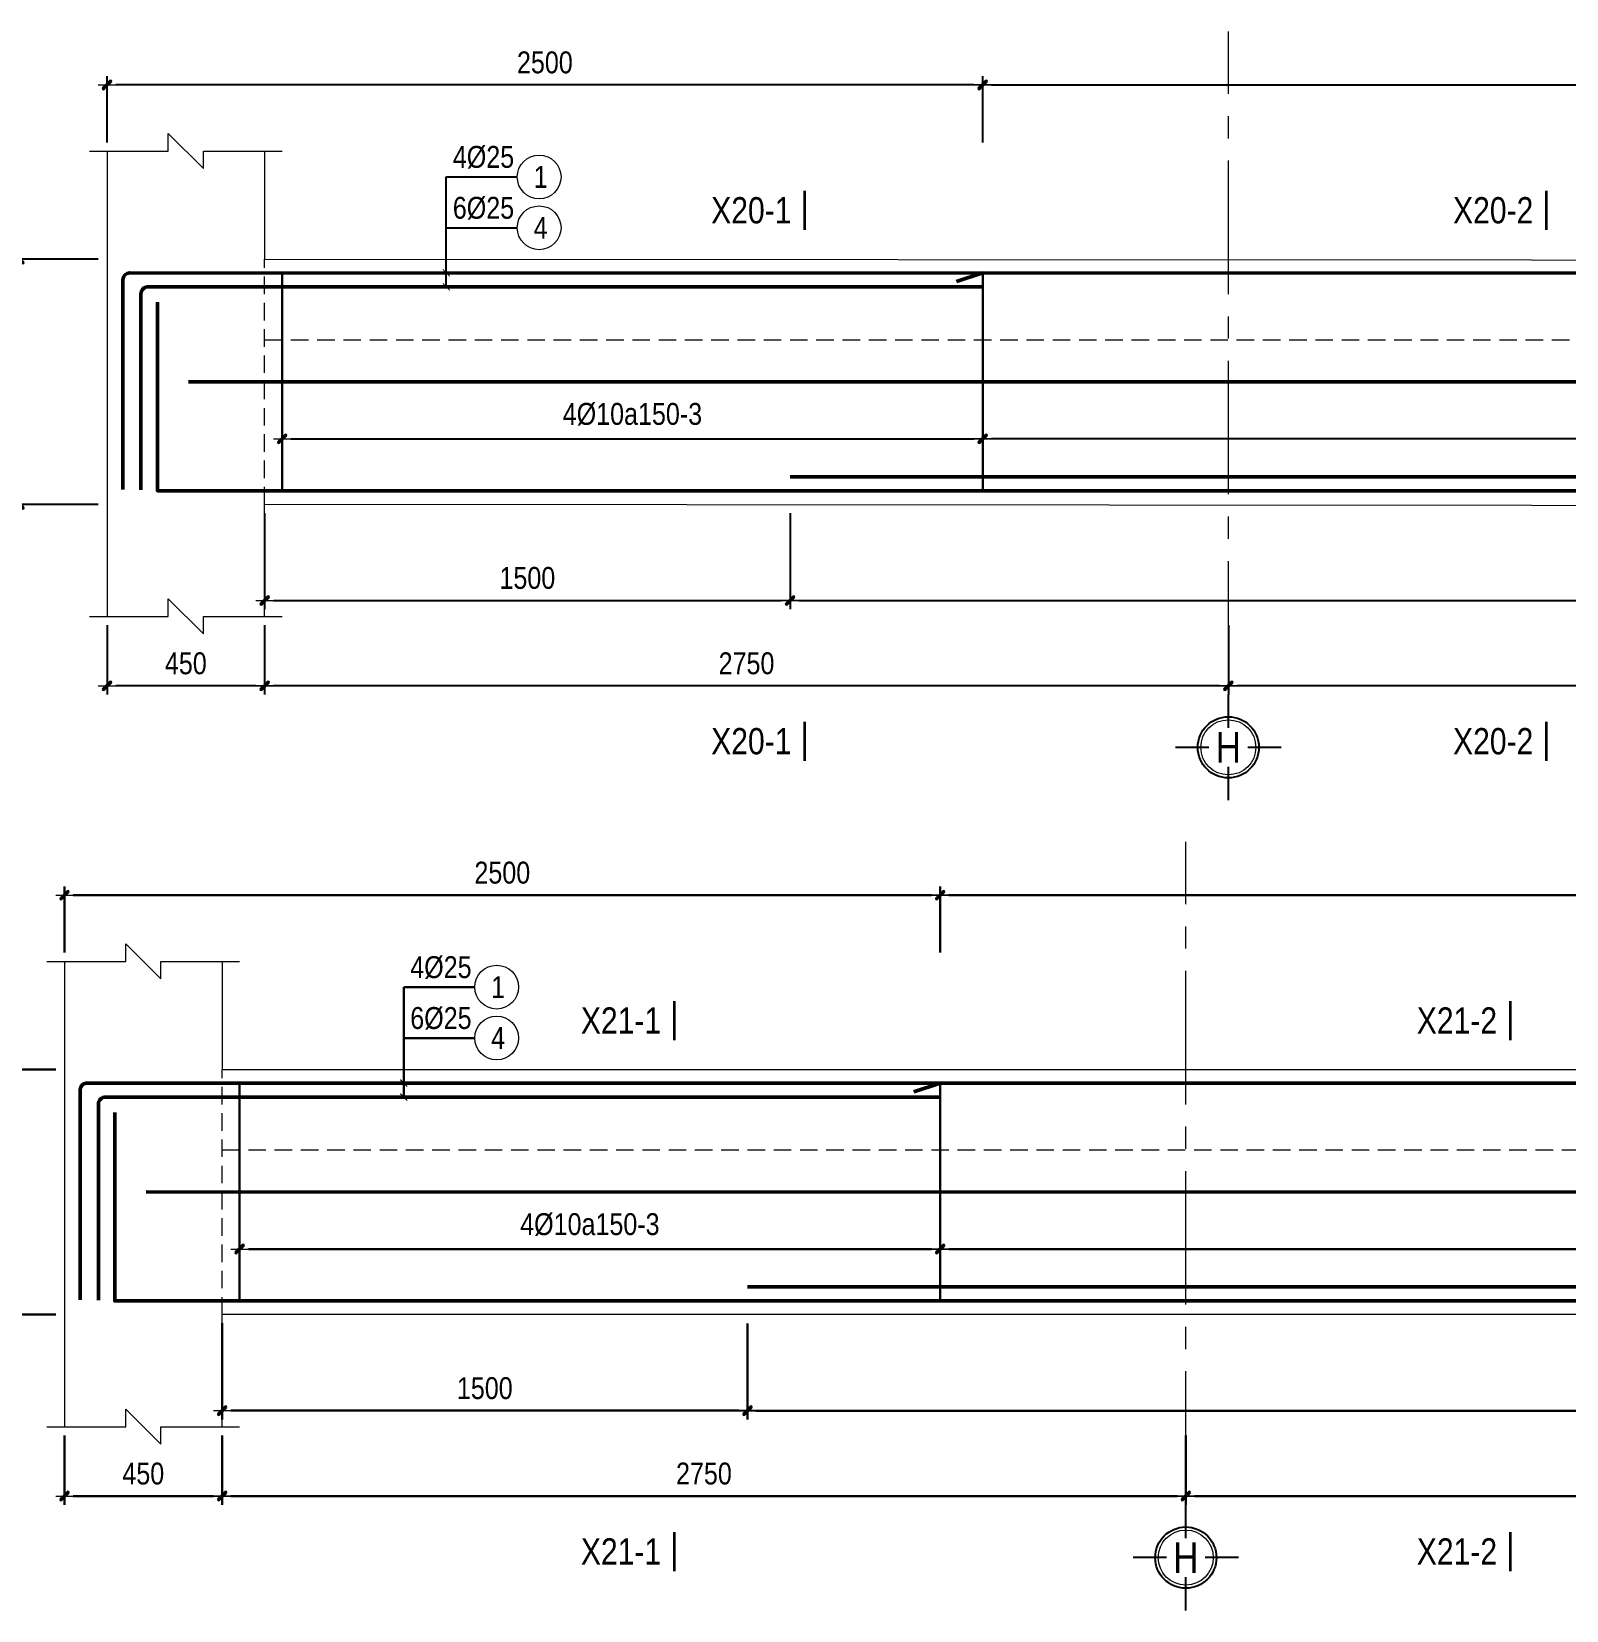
# Model space of a CAD drawing. Header units: millimetres. Extents: x 397144 to 8960116, y 345581 to 674207.
# Drawn here: x 4954734 to 4959116, y 656632 to 661139 of the extents above; entities that cross this region are included whole.
import ezdxf
from ezdxf.enums import TextEntityAlignment as Align
from ezdxf.xclip import XClip

# ---------------------------------------------------------------- set-up
doc = ezdxf.new("R2010")
doc.units = ezdxf.units.MM
doc.header["$XCLIPFRAME"] = 0
doc.header["$PDSIZE"] = -10
doc.linetypes.add('CENTER2', pattern=[28.575, 19.05, -3.175, 3.175, -3.175])
doc.linetypes.add('HIDDEN', pattern=[0.375, 0.25, -0.125])
doc.layers.get('0').update_dxf_attribs({"linetype": 'CONTINUOUS'})
doc.layers.get('Defpoints').update_dxf_attribs({"color": 12, "linetype": 'CONTINUOUS'})
for name, color, linetype, lineweight in [('2', 2, 'CONTINUOUS', 20), ('CDAI', 8, 'CONTINUOUS', 30), ('CTHEP', 2, 'CONTINUOUS', 50), ('DBAO', 3, 'CONTINUOUS', 20), ('DGIONG', 4, 'CONTINUOUS', 13), ('KTH', 150, 'CONTINUOUS', 5), ('Net khuat', 8, 'HIDDEN', 13), ('STICK', 1, 'CONTINUOUS', 9), ('TEXT', 7, 'CONTINUOUS', 15)]:
    doc.layers.add(name, color=color, linetype=linetype, lineweight=lineweight)
doc.layers.add('8', color=8, linetype='CONTINUOUS')
doc.styles.add('HELVECONDENSE', font='VHELVCN_0.TTF')
doc.styles.add('Star-HelCon', font='VHELVCN_0.TTF')
doc.styles.add('TTP-HelCon', font='VHELVCN_0.TTF')
doc.styles.add('VNI-HELVE-CONDENSE', font='VHELVCN_0.TTF')
doc.dimstyles.new('kc-25', dxfattribs={"dimtxt": 62.5, "dimasz": 20, "dimexe": 20, "dimexo": 50, "dimgap": 25, "dimtad": 3, "dimdec": 0, "dimzin": 0, "dimdsep": 46, "dimtxsty": 'VNI-HELVE-CONDENSE', "dimblk": 'DIM', "dimcen": 2.5, "dimclrd": 256, "dimclre": 154, "dimclrt": 7, "dimaunit": 1, "dimadec": 0, "dimazin": 0, "dimtfac": 1, "dimtdec": 0, "dimtix": 1, "dimtmove": 0, "dimatfit": 3, "dimldrblk": 'DOT', "dimfxl": 1, "dimtolj": 1, "dimtzin": 0, "dimarcsym": 0})
doc.dimstyles.new('TTP-25', dxfattribs={"dimscale": 25, "dimtxt": 2.5, "dimasz": 1, "dimexe": 1, "dimexo": 1, "dimgap": 0.09, "dimtad": 0, "dimdec": 4, "dimrnd": 5, "dimzin": 9, "dimdsep": 46, "dimtxsty": 'TTP-HelCon', "dimblk": 'Stick1', "dimcen": 0.09, "dimdle": 1.5, "dimclrd": 256, "dimclre": 256, "dimclrt": 7, "dimadec": 0, "dimazin": 0, "dimtfac": 1, "dimtdec": 4, "dimtmove": 0, "dimatfit": 3, "dimldrblk": '_ArchTick1', "dimfxl": 1, "dimtvp": 1, "dimtolj": 1, "dimtzin": 0, "dimarcsym": 0})

# ---------------------------------------------------------------- blocks, each defined once
blk = doc.blocks.new('Stick1')
at = {"layer": 'STICK'}
h = blk.add_hatch(color=256, dxfattribs=at)
edge = h.paths.add_edge_path()
edge.add_line((0.3, 0.5), (-0.5, -0.3))
edge.add_arc((-0.4, -0.4), 0.141, 135, 315)
edge.add_line((-0.3, -0.5), (0.5, 0.3))
edge.add_arc((0.4, 0.4), 0.141, 315, 495)
blk.add_line((1, 0), (-1, 0), dxfattribs=at)
blk.add_lwpolyline([(0.3, 0.5), (-0.5, -0.3, 1), (-0.3, -0.5), (0.5, 0.3, 1), (0.3, 0.5, 1)], format="xyb", dxfattribs=at)
blk = doc.blocks.new('*D756')
at = {"layer": 'Defpoints', "color": 0, "transparency": 16777216}
for p in [(4954949.4, 660986.6), (4954949.4, 660797.6), (4957449.4, 660797.6)]:
    blk.add_point(p, dxfattribs=at)
at = {"layer": 'KTH', "lineweight": -2, "transparency": 16777216}
for p, q in [((4954949.4, 660822.6), (4954949.4, 661011.6)), ((4957424.4, 660986.6), (4954974.4, 660986.6)), ((4957449.4, 660822.6), (4957449.4, 661011.6))]:
    blk.add_line(p, q, dxfattribs=at)
at = {"layer": 'KTH', "lineweight": -2, "transparency": 16777216, "xscale": 25, "yscale": 25, "zscale": 25, "rotation": 180}
blk.add_blockref('Stick1', (4954949.4, 660986.6), dxfattribs=at)
at = {"layer": 'KTH', "lineweight": -2, "transparency": 16777216, "xscale": 25, "yscale": 25, "zscale": 25}
blk.add_blockref('Stick1', (4957449.4, 660986.6), dxfattribs=at)
at = {"layer": 'KTH', "color": 7, "transparency": 16777216, "insert": (4956199.4, 661050.5), "char_height": 62.5, "attachment_point": 5, "style": 'TTP-HelCon'}
blk.add_mtext('\\A1;2500', dxfattribs=at)
blk = doc.blocks.new('_ArchTick1')
at = {"color": 0, "const_width": 3.81}
blk.add_lwpolyline([(-12.7, -12.7), (12.7, 12.7)], dxfattribs=at)
blk = doc.blocks.new('DIM')
h = blk.add_hatch(color=1)
h.paths.add_polyline_path([(0.49, 0.29, 1), (0.29, 0.49), (-0.19, 0), (0.19, 0)])
h.paths.add_polyline_path([(0.19, 0), (-0.19, 0), (-0.49, -0.29, 1), (-0.29, -0.49)])
at = {"color": 9}
for p, q in [((-0.19, 0), (-1.5, 0)), ((0.19, 0), (1.5, 0))]:
    blk.add_line(p, q, dxfattribs=at)
at = {"color": 1}
for p, q in [((-0.49, -0.29), (0.29, 0.49)), ((-0.29, -0.49), (0.49, 0.29)), ((-0.19, 0), (0.19, 0))]:
    blk.add_line(p, q, dxfattribs=at)
blk.add_arc((-0.39, -0.39), 0.138, 135, 315, dxfattribs=at)
blk = doc.blocks.new('*D757')
at = {"layer": 'Defpoints', "color": 0, "transparency": 16777216}
for p in [(4954949.4, 660489.2), (4954699.4, 659789.2), (4954949.4, 659789.2)]:
    blk.add_point(p, dxfattribs=at)
at = {"layer": 'KTH', "lineweight": -2, "transparency": 16777216}
for p, q in [((4954924.4, 660489.2), (4954674.4, 660489.2)), ((4954699.4, 660464.2), (4954699.4, 659814.2)), ((4954924.4, 659789.2), (4954674.4, 659789.2))]:
    blk.add_line(p, q, dxfattribs=at)
at = {"layer": 'KTH', "lineweight": -2, "transparency": 16777216, "xscale": 25, "yscale": 25, "zscale": 25}
for p, rotation in [((4954699.4, 660489.2), 90), ((4954699.4, 659789.2), 270)]:
    blk.add_blockref('Stick1', p, dxfattribs=dict(at, rotation=rotation))
at = {"layer": 'KTH', "color": 7, "transparency": 16777216, "insert": (4954635.6, 660139.2), "char_height": 62.5, "attachment_point": 5, "rotation": 90, "style": 'TTP-HelCon'}
blk.add_mtext('\\A1;700', dxfattribs=at)
blk = doc.blocks.new('*D758')
at = {"layer": 'Defpoints', "color": 0, "transparency": 16777216}
for p in [(4958150.7, 659469.2), (4964400.7, 659444.2), (4958150.7, 659271.3)]:
    blk.add_point(p, dxfattribs=at)
at = {"layer": 'KTH', "lineweight": -2, "transparency": 16777216}
for p, q in [((4958150.7, 659444.2), (4958150.7, 659246.3)), ((4964400.7, 659419.2), (4964400.7, 659246.3)), ((4964375.7, 659271.3), (4958175.7, 659271.3))]:
    blk.add_line(p, q, dxfattribs=at)
at = {"layer": 'KTH', "lineweight": -2, "transparency": 16777216, "xscale": 25, "yscale": 25, "zscale": 25, "rotation": 180}
blk.add_blockref('Stick1', (4958150.7, 659271.3), dxfattribs=at)
at = {"layer": 'KTH', "lineweight": -2, "transparency": 16777216, "xscale": 25, "yscale": 25, "zscale": 25}
blk.add_blockref('Stick1', (4964400.7, 659271.3), dxfattribs=at)
at = {"layer": 'KTH', "color": 7, "transparency": 16777216, "insert": (4961275.7, 659335.1), "char_height": 62.5, "attachment_point": 5, "style": 'TTP-HelCon'}
blk.add_mtext('\\A1;6250', dxfattribs=at)
blk = doc.blocks.new('*D759')
at = {"layer": 'Defpoints', "color": 0, "transparency": 16777216}
for p in [(4962300.7, 660986.6), (4957449.4, 660797.6), (4962300.7, 660797.6)]:
    blk.add_point(p, dxfattribs=at)
at = {"layer": 'KTH', "lineweight": -2, "transparency": 16777216}
for p, q in [((4957449.4, 660822.6), (4957449.4, 661011.6)), ((4957474.4, 660986.6), (4962275.7, 660986.6)), ((4962300.7, 660822.6), (4962300.7, 661011.6))]:
    blk.add_line(p, q, dxfattribs=at)
at = {"layer": 'KTH', "lineweight": -2, "transparency": 16777216, "xscale": 25, "yscale": 25, "zscale": 25, "rotation": 180}
blk.add_blockref('Stick1', (4957449.4, 660986.6), dxfattribs=at)
at = {"layer": 'KTH', "lineweight": -2, "transparency": 16777216, "xscale": 25, "yscale": 25, "zscale": 25}
blk.add_blockref('Stick1', (4962300.7, 660986.6), dxfattribs=at)
at = {"layer": 'KTH', "color": 7, "transparency": 16777216, "insert": (4959875.1, 661050.5), "char_height": 62.5, "attachment_point": 5, "style": 'TTP-HelCon'}
blk.add_mtext('\\A1;4850', dxfattribs=at)
blk = doc.blocks.new('*D761')
at = {"layer": 'Defpoints', "color": 0, "transparency": 16777216}
for p in [(4955449.4, 660259.2), (4957449.4, 660259.2), (4957449.4, 659976.4)]:
    blk.add_point(p, dxfattribs=at)
at = {"layer": 'KTH', "lineweight": -2, "transparency": 16777216}
for p, q in [((4955449.4, 660234.2), (4955449.4, 659951.4)), ((4957449.4, 660234.2), (4957449.4, 659951.4)), ((4955474.4, 659976.4), (4957424.4, 659976.4))]:
    blk.add_line(p, q, dxfattribs=at)
at = {"layer": 'KTH', "lineweight": -2, "transparency": 16777216, "xscale": 25, "yscale": 25, "zscale": 25, "rotation": 180}
blk.add_blockref('Stick1', (4955449.4, 659976.4), dxfattribs=at)
at = {"layer": 'KTH', "lineweight": -2, "transparency": 16777216, "xscale": 25, "yscale": 25, "zscale": 25}
blk.add_blockref('Stick1', (4957449.4, 659976.4), dxfattribs=at)
at = {"layer": 'KTH', "color": 7, "transparency": 16777216, "insert": (4956449.4, 660046.3), "char_height": 62.5, "attachment_point": 5, "style": 'TTP-HelCon'}
blk.add_mtext('\\A1;\\A1;4Þ10a150-3', dxfattribs=at)
blk = doc.blocks.new('*D762')
at = {"layer": 'Defpoints', "color": 0, "transparency": 16777216}
for p in [(4957449.4, 660259.2), (4962300.7, 660259.2), (4957449.4, 659976.4)]:
    blk.add_point(p, dxfattribs=at)
at = {"layer": 'KTH', "lineweight": -2, "transparency": 16777216}
for p, q in [((4957449.4, 660234.2), (4957449.4, 659951.4)), ((4962300.7, 660234.2), (4962300.7, 659951.4)), ((4962275.7, 659976.4), (4957474.4, 659976.4))]:
    blk.add_line(p, q, dxfattribs=at)
at = {"layer": 'KTH', "lineweight": -2, "transparency": 16777216, "xscale": 25, "yscale": 25, "zscale": 25, "rotation": 180}
blk.add_blockref('Stick1', (4957449.4, 659976.4), dxfattribs=at)
at = {"layer": 'KTH', "lineweight": -2, "transparency": 16777216, "xscale": 25, "yscale": 25, "zscale": 25}
blk.add_blockref('Stick1', (4962300.7, 659976.4), dxfattribs=at)
at = {"layer": 'KTH', "color": 7, "transparency": 16777216, "insert": (4959875.1, 660046.3), "char_height": 62.5, "attachment_point": 5, "style": 'TTP-HelCon'}
blk.add_mtext('\\A1;\\A1;4Þ10a200-3', dxfattribs=at)
blk = doc.blocks.new('*D764')
at = {"layer": 'Defpoints', "color": 0, "transparency": 16777216}
for p in [(4954949.4, 659469.2), (4955399.4, 659469.2), (4954949.4, 659271.3)]:
    blk.add_point(p, dxfattribs=at)
at = {"layer": 'KTH', "lineweight": -2, "transparency": 16777216}
for p, q in [((4954949.4, 659444.2), (4954949.4, 659246.3)), ((4955399.4, 659444.2), (4955399.4, 659246.3)), ((4955374.4, 659271.3), (4954974.4, 659271.3))]:
    blk.add_line(p, q, dxfattribs=at)
at = {"layer": 'KTH', "lineweight": -2, "transparency": 16777216, "xscale": 25, "yscale": 25, "zscale": 25, "rotation": 180}
blk.add_blockref('Stick1', (4954949.4, 659271.3), dxfattribs=at)
at = {"layer": 'KTH', "lineweight": -2, "transparency": 16777216, "xscale": 25, "yscale": 25, "zscale": 25}
blk.add_blockref('Stick1', (4955399.4, 659271.3), dxfattribs=at)
at = {"layer": 'KTH', "color": 7, "transparency": 16777216, "insert": (4955174.4, 659335.1), "char_height": 62.5, "attachment_point": 5, "style": 'TTP-HelCon'}
blk.add_mtext('\\A1;450', dxfattribs=at)
blk = doc.blocks.new('dau truc')
blk.add_circle((0, 0), 180)
at = {"layer": '8'}
for p, q in [((0, 127), (0, 345)), ((-127, 0), (-345, 0)), ((345, 0), (127, 0)), ((0, -345), (0, -127))]:
    blk.add_line(p, q, dxfattribs=at)
blk.add_circle((0, 0), 200, dxfattribs=at)
at = {"layer": 'TEXT', "style": 'HELVECONDENSE'}
blk.add_attdef('A', text='', height=233, dxfattribs=at).set_placement((0, 0), align=Align.MIDDLE)
blk = doc.blocks.new('*D766')
at = {"layer": 'Defpoints', "color": 0, "transparency": 16777216}
for p in [(4955399.4, 659469.2), (4958150.7, 659469.2), (4955399.4, 659271.3)]:
    blk.add_point(p, dxfattribs=at)
at = {"layer": 'KTH', "lineweight": -2, "transparency": 16777216}
for p, q in [((4955399.4, 659444.2), (4955399.4, 659246.3)), ((4958150.7, 659444.2), (4958150.7, 659246.3)), ((4958125.7, 659271.3), (4955424.4, 659271.3))]:
    blk.add_line(p, q, dxfattribs=at)
at = {"layer": 'KTH', "lineweight": -2, "transparency": 16777216, "xscale": 25, "yscale": 25, "zscale": 25, "rotation": 180}
blk.add_blockref('Stick1', (4955399.4, 659271.3), dxfattribs=at)
at = {"layer": 'KTH', "lineweight": -2, "transparency": 16777216, "xscale": 25, "yscale": 25, "zscale": 25}
blk.add_blockref('Stick1', (4958150.7, 659271.3), dxfattribs=at)
at = {"layer": 'KTH', "color": 7, "transparency": 16777216, "insert": (4956775.1, 659335.1), "char_height": 62.5, "attachment_point": 5, "style": 'TTP-HelCon'}
blk.add_mtext('\\A1;2750', dxfattribs=at)
blk = doc.blocks.new('*D767')
at = {"layer": 'Defpoints', "color": 0, "transparency": 16777216}
for p in [(4955399.4, 659789.2), (4956899.4, 659789.2), (4956899.4, 659515)]:
    blk.add_point(p, dxfattribs=at)
at = {"layer": 'KTH', "lineweight": -2, "transparency": 16777216}
for p, q in [((4955399.4, 659764.2), (4955399.4, 659490)), ((4956899.4, 659764.2), (4956899.4, 659490)), ((4955424.4, 659515), (4956874.4, 659515))]:
    blk.add_line(p, q, dxfattribs=at)
at = {"layer": 'KTH', "lineweight": -2, "transparency": 16777216, "xscale": 25, "yscale": 25, "zscale": 25, "rotation": 180}
blk.add_blockref('Stick1', (4955399.4, 659515), dxfattribs=at)
at = {"layer": 'KTH', "lineweight": -2, "transparency": 16777216, "xscale": 25, "yscale": 25, "zscale": 25}
blk.add_blockref('Stick1', (4956899.4, 659515), dxfattribs=at)
at = {"layer": 'KTH', "color": 7, "transparency": 16777216, "insert": (4956149.4, 659578.8), "char_height": 62.5, "attachment_point": 5, "style": 'TTP-HelCon'}
blk.add_mtext('\\A1;1500', dxfattribs=at)
blk = doc.blocks.new('*D769')
at = {"layer": 'Defpoints', "color": 0, "transparency": 16777216}
for p in [(4956899.4, 659789.2), (4962900.7, 659764.2), (4962900.7, 659515)]:
    blk.add_point(p, dxfattribs=at)
at = {"layer": 'KTH', "lineweight": -2, "transparency": 16777216}
for p, q in [((4956899.4, 659764.2), (4956899.4, 659490)), ((4962900.7, 659739.2), (4962900.7, 659490)), ((4956924.4, 659515), (4962875.7, 659515))]:
    blk.add_line(p, q, dxfattribs=at)
at = {"layer": 'KTH', "lineweight": -2, "transparency": 16777216, "xscale": 25, "yscale": 25, "zscale": 25, "rotation": 180}
blk.add_blockref('Stick1', (4956899.4, 659515), dxfattribs=at)
at = {"layer": 'KTH', "lineweight": -2, "transparency": 16777216, "xscale": 25, "yscale": 25, "zscale": 25}
blk.add_blockref('Stick1', (4962900.7, 659515), dxfattribs=at)
at = {"layer": 'KTH', "color": 7, "transparency": 16777216, "insert": (4959900.1, 659578.8), "char_height": 62.5, "attachment_point": 5, "style": 'TTP-HelCon'}
blk.add_mtext('\\A1;6000', dxfattribs=at)
blk = doc.blocks.new('MC')
at = {"layer": 'CTHEP', "const_width": 10}
blk.add_lwpolyline([(0, 150), (0, 0)], dxfattribs=at)
at = {"layer": 'TEXT', "style": 'TTP-HelCon'}
blk.add_attdef('A', text='', height=100, dxfattribs=at).set_placement((-50, 25.5), align=Align.RIGHT)
blk = doc.blocks.new('*D2012')
at = {"layer": 'Defpoints', "color": 0, "transparency": 16777216}
for p in [(5200864.6, 652409.8), (5200864.6, 652220.8), (5203364.6, 652220.8)]:
    blk.add_point(p, dxfattribs=at)
at = {"layer": 'KTH', "lineweight": -2, "transparency": 16777216}
for p, q in [((5200864.6, 652245.8), (5200864.6, 652434.8)), ((5203364.6, 652245.8), (5203364.6, 652434.8)), ((5203339.6, 652409.8), (5200889.6, 652409.8))]:
    blk.add_line(p, q, dxfattribs=at)
at = {"layer": 'KTH', "lineweight": -2, "transparency": 16777216, "xscale": 25, "yscale": 25, "zscale": 25, "rotation": 180}
blk.add_blockref('Stick1', (5200864.6, 652409.8), dxfattribs=at)
at = {"layer": 'KTH', "lineweight": -2, "transparency": 16777216, "xscale": 25, "yscale": 25, "zscale": 25}
blk.add_blockref('Stick1', (5203364.6, 652409.8), dxfattribs=at)
at = {"layer": 'KTH', "color": 7, "transparency": 16777216, "insert": (5202114.6, 652473.6), "char_height": 62.5, "attachment_point": 5, "style": 'TTP-HelCon'}
blk.add_mtext('\\A1;2500', dxfattribs=at)
blk = doc.blocks.new('*D2013')
at = {"layer": 'Defpoints', "color": 0, "transparency": 16777216}
for p in [(5200864.6, 651912.4), (5200614.6, 651212.4), (5200864.6, 651212.4)]:
    blk.add_point(p, dxfattribs=at)
at = {"layer": 'KTH', "lineweight": -2, "transparency": 16777216}
for p, q in [((5200839.6, 651912.4), (5200589.6, 651912.4)), ((5200614.6, 651887.4), (5200614.6, 651237.4)), ((5200839.6, 651212.4), (5200589.6, 651212.4))]:
    blk.add_line(p, q, dxfattribs=at)
at = {"layer": 'KTH', "lineweight": -2, "transparency": 16777216, "xscale": 25, "yscale": 25, "zscale": 25}
for p, rotation in [((5200614.6, 651912.4), 90), ((5200614.6, 651212.4), 270)]:
    blk.add_blockref('Stick1', p, dxfattribs=dict(at, rotation=rotation))
at = {"layer": 'KTH', "color": 7, "transparency": 16777216, "insert": (5200550.8, 651562.4), "char_height": 62.5, "attachment_point": 5, "rotation": 90, "style": 'TTP-HelCon'}
blk.add_mtext('\\A1;700', dxfattribs=at)
blk = doc.blocks.new('*D1992')
at = {"layer": 'Defpoints', "color": 0, "transparency": 16777216}
for p in [(5204065.9, 650892.4), (5210565.8, 650867.2), (5204065.9, 650694.2)]:
    blk.add_point(p, dxfattribs=at)
at = {"layer": 'KTH', "lineweight": -2, "transparency": 16777216}
for p, q in [((5204065.9, 650867.4), (5204065.9, 650669.2)), ((5210565.8, 650842.2), (5210565.8, 650669.2)), ((5210540.8, 650694.2), (5204090.9, 650694.2))]:
    blk.add_line(p, q, dxfattribs=at)
at = {"layer": 'KTH', "lineweight": -2, "transparency": 16777216, "xscale": 25, "yscale": 25, "zscale": 25, "rotation": 180}
blk.add_blockref('Stick1', (5204065.9, 650694.2), dxfattribs=at)
at = {"layer": 'KTH', "lineweight": -2, "transparency": 16777216, "xscale": 25, "yscale": 25, "zscale": 25}
blk.add_blockref('Stick1', (5210565.8, 650694.2), dxfattribs=at)
at = {"layer": 'KTH', "color": 7, "transparency": 16777216, "insert": (5207315.9, 650758), "char_height": 62.5, "attachment_point": 5, "style": 'TTP-HelCon'}
blk.add_mtext('\\A1;6500', dxfattribs=at)
blk = doc.blocks.new('*D1994')
at = {"layer": 'Defpoints', "color": 0, "transparency": 16777216}
for p in [(5201364.6, 651682.4), (5203364.6, 651682.4), (5203364.6, 651399.5)]:
    blk.add_point(p, dxfattribs=at)
at = {"layer": 'KTH', "lineweight": -2, "transparency": 16777216}
for p, q in [((5201364.6, 651657.4), (5201364.6, 651374.5)), ((5203364.6, 651657.4), (5203364.6, 651374.5)), ((5201389.6, 651399.5), (5203339.6, 651399.5))]:
    blk.add_line(p, q, dxfattribs=at)
at = {"layer": 'KTH', "lineweight": -2, "transparency": 16777216, "xscale": 25, "yscale": 25, "zscale": 25, "rotation": 180}
blk.add_blockref('Stick1', (5201364.6, 651399.5), dxfattribs=at)
at = {"layer": 'KTH', "lineweight": -2, "transparency": 16777216, "xscale": 25, "yscale": 25, "zscale": 25}
blk.add_blockref('Stick1', (5203364.6, 651399.5), dxfattribs=at)
at = {"layer": 'KTH', "color": 7, "transparency": 16777216, "insert": (5202364.6, 651469.4), "char_height": 62.5, "attachment_point": 5, "style": 'TTP-HelCon'}
blk.add_mtext('\\A1;\\A1;4Þ10a150-3', dxfattribs=at)
blk = doc.blocks.new('*D1995')
at = {"layer": 'Defpoints', "color": 0, "transparency": 16777216}
for p in [(5203364.6, 651682.4), (5208065.9, 651562.3), (5203364.6, 651399.3)]:
    blk.add_point(p, dxfattribs=at)
at = {"layer": 'KTH', "lineweight": -2, "transparency": 16777216}
for p, q in [((5203364.6, 651657.4), (5203364.6, 651374.3)), ((5208065.9, 651537.3), (5208065.9, 651374.3)), ((5208040.9, 651399.3), (5203389.6, 651399.3))]:
    blk.add_line(p, q, dxfattribs=at)
at = {"layer": 'KTH', "lineweight": -2, "transparency": 16777216, "xscale": 25, "yscale": 25, "zscale": 25, "rotation": 180}
blk.add_blockref('Stick1', (5203364.6, 651399.3), dxfattribs=at)
at = {"layer": 'KTH', "lineweight": -2, "transparency": 16777216, "xscale": 25, "yscale": 25, "zscale": 25}
blk.add_blockref('Stick1', (5208065.9, 651399.3), dxfattribs=at)
at = {"layer": 'KTH', "color": 7, "transparency": 16777216, "insert": (5205715.2, 651469.2), "char_height": 62.5, "attachment_point": 5, "style": 'TTP-HelCon'}
blk.add_mtext('\\A1;\\A1;4Þ10a200-3', dxfattribs=at)
blk = doc.blocks.new('*D1184')
at = {"layer": 'Defpoints', "color": 0, "transparency": 16777216}
for p in [(5200864.6, 650892.4), (5201314.6, 650892.4), (5200864.6, 650694.4)]:
    blk.add_point(p, dxfattribs=at)
at = {"layer": 'KTH', "lineweight": -2, "transparency": 16777216}
for p, q in [((5200864.6, 650867.4), (5200864.6, 650669.4)), ((5201314.6, 650867.4), (5201314.6, 650669.4)), ((5201289.6, 650694.4), (5200889.6, 650694.4))]:
    blk.add_line(p, q, dxfattribs=at)
at = {"layer": 'KTH', "lineweight": -2, "transparency": 16777216, "xscale": 25, "yscale": 25, "zscale": 25, "rotation": 180}
blk.add_blockref('Stick1', (5200864.6, 650694.4), dxfattribs=at)
at = {"layer": 'KTH', "lineweight": -2, "transparency": 16777216, "xscale": 25, "yscale": 25, "zscale": 25}
blk.add_blockref('Stick1', (5201314.6, 650694.4), dxfattribs=at)
at = {"layer": 'KTH', "color": 7, "transparency": 16777216, "insert": (5201089.6, 650758.2), "char_height": 62.5, "attachment_point": 5, "style": 'TTP-HelCon'}
blk.add_mtext('\\A1;450', dxfattribs=at)
blk = doc.blocks.new('*D1997')
at = {"layer": 'Defpoints', "color": 0, "transparency": 16777216}
for p in [(5201314.6, 650892.4), (5204065.9, 650892.4), (5201314.6, 650694.4)]:
    blk.add_point(p, dxfattribs=at)
at = {"layer": 'KTH', "lineweight": -2, "transparency": 16777216}
for p, q in [((5201314.6, 650867.4), (5201314.6, 650669.4)), ((5204065.9, 650867.4), (5204065.9, 650669.4)), ((5204040.9, 650694.4), (5201339.6, 650694.4))]:
    blk.add_line(p, q, dxfattribs=at)
at = {"layer": 'KTH', "lineweight": -2, "transparency": 16777216, "xscale": 25, "yscale": 25, "zscale": 25, "rotation": 180}
blk.add_blockref('Stick1', (5201314.6, 650694.4), dxfattribs=at)
at = {"layer": 'KTH', "lineweight": -2, "transparency": 16777216, "xscale": 25, "yscale": 25, "zscale": 25}
blk.add_blockref('Stick1', (5204065.9, 650694.4), dxfattribs=at)
at = {"layer": 'KTH', "color": 7, "transparency": 16777216, "insert": (5202690.2, 650758.2), "char_height": 62.5, "attachment_point": 5, "style": 'TTP-HelCon'}
blk.add_mtext('\\A1;2750', dxfattribs=at)
blk = doc.blocks.new('*D1185')
at = {"layer": 'Defpoints', "color": 0, "transparency": 16777216}
for p in [(5201314.6, 651212.4), (5202814.6, 651212.3), (5202814.6, 650938.1)]:
    blk.add_point(p, dxfattribs=at)
at = {"layer": 'KTH', "lineweight": -2, "transparency": 16777216}
for p, q in [((5201314.6, 651187.4), (5201314.6, 650913.1)), ((5202814.6, 651187.3), (5202814.6, 650913.1)), ((5201339.6, 650938.1), (5202789.6, 650938.1))]:
    blk.add_line(p, q, dxfattribs=at)
at = {"layer": 'KTH', "lineweight": -2, "transparency": 16777216, "xscale": 25, "yscale": 25, "zscale": 25, "rotation": 180}
blk.add_blockref('Stick1', (5201314.6, 650938.1), dxfattribs=at)
at = {"layer": 'KTH', "lineweight": -2, "transparency": 16777216, "xscale": 25, "yscale": 25, "zscale": 25}
blk.add_blockref('Stick1', (5202814.6, 650938.1), dxfattribs=at)
at = {"layer": 'KTH', "color": 7, "transparency": 16777216, "insert": (5202064.6, 651002), "char_height": 62.5, "attachment_point": 5, "style": 'TTP-HelCon'}
blk.add_mtext('\\A1;1500', dxfattribs=at)
blk = doc.blocks.new('*D1998')
at = {"layer": 'Defpoints', "color": 0, "transparency": 16777216}
for p in [(5202814.6, 651212.3), (5208815.8, 651085.8), (5208815.8, 650937.9)]:
    blk.add_point(p, dxfattribs=at)
at = {"layer": 'KTH', "lineweight": -2, "transparency": 16777216}
for p, q in [((5202814.6, 651187.3), (5202814.6, 650912.9)), ((5208815.8, 651060.8), (5208815.8, 650912.9)), ((5202839.6, 650937.9), (5208790.8, 650937.9))]:
    blk.add_line(p, q, dxfattribs=at)
at = {"layer": 'KTH', "lineweight": -2, "transparency": 16777216, "xscale": 25, "yscale": 25, "zscale": 25, "rotation": 180}
blk.add_blockref('Stick1', (5202814.6, 650937.9), dxfattribs=at)
at = {"layer": 'KTH', "lineweight": -2, "transparency": 16777216, "xscale": 25, "yscale": 25, "zscale": 25}
blk.add_blockref('Stick1', (5208815.8, 650937.9), dxfattribs=at)
at = {"layer": 'KTH', "color": 7, "transparency": 16777216, "insert": (5205815.2, 651001.8), "char_height": 62.5, "attachment_point": 5, "style": 'TTP-HelCon'}
blk.add_mtext('\\A1;6000', dxfattribs=at)
blk = doc.blocks.new('*D2002')
at = {"layer": 'Defpoints', "color": 0, "transparency": 16777216}
for p in [(5208065.8, 652409.7), (5203364.5, 652220.7), (5208065.8, 652220.6)]:
    blk.add_point(p, dxfattribs=at)
at = {"layer": 'KTH', "lineweight": -2, "transparency": 16777216}
for p, q in [((5203364.5, 652245.7), (5203364.5, 652434.7)), ((5208065.8, 652245.6), (5208065.8, 652434.7)), ((5203389.5, 652409.7), (5208040.8, 652409.7))]:
    blk.add_line(p, q, dxfattribs=at)
at = {"layer": 'KTH', "lineweight": -2, "transparency": 16777216, "xscale": 25, "yscale": 25, "zscale": 25, "rotation": 180}
blk.add_blockref('Stick1', (5203364.5, 652409.7), dxfattribs=at)
at = {"layer": 'KTH', "lineweight": -2, "transparency": 16777216, "xscale": 25, "yscale": 25, "zscale": 25}
blk.add_blockref('Stick1', (5208065.8, 652409.7), dxfattribs=at)
at = {"layer": 'KTH', "color": 7, "transparency": 16777216, "insert": (5205715.2, 652473.5), "char_height": 62.5, "attachment_point": 5, "style": 'TTP-HelCon'}
blk.add_mtext('\\A1;4700', dxfattribs=at)
blk = doc.blocks.new('AX-23')
at = {"layer": 'CTHEP'}
for points in [[(5210678.44019, 643496.13721), (5163537.28851, 643496.29177)], [(5163595.52747, 643250.68189), (5163595.52747, 642974.29181), (5170027.41841, 642974.27066), (5170607.28015, 642874.26875), (5179208.43687, 642874.24047), (5179782.48238, 642974.23858), (5186008.5266, 642974.2181), (5186608.43827, 642874.21613), (5195208.43895, 642874.18785), (5195804.61955, 642974.18589), (5202007.80519, 642974.16549), (5202608.43826, 642874.16351), (5210608.44019, 642874.13721), (5210608.44019, 643335.29438)]]:
    blk.add_lwpolyline(points, dxfattribs=at)
at = {"layer": 'Net khuat', "ltscale": 200}
blk.add_lwpolyline([(5163507.28851, 642935.29177), (5163507.28851, 642935.29177), (5163807.28851, 642935.29177), (5163807.28851, 643305.29177), (5210408.4402, 643305.13721), (5210408.4402, 642935.13721), (5210408.4402, 642935.13721), (5210708.4402, 642935.13721)], dxfattribs=at)
blk = doc.blocks.new('AX-21')
at = {"layer": 'CDAI', "ltscale": 52.5}
for p, q in [((5201364.59569, 651877.36331), (5201364.59569, 651247.36331)), ((5203364.59569, 651877.36331), (5203364.59569, 651247.36331))]:
    blk.add_line(p, q, dxfattribs=at)
at = {"layer": 'CTHEP'}
for p, q in [((5203364.59569, 651873.36331), (5203289.59569, 651848.36331)), ((5201097.52075, 651562.36331), (5218713.1646, 651562.15386)), ((5202814.59569, 651291.34716), (5208815.81272, 651291.25865))]:
    blk.add_line(p, q, dxfattribs=at)
blk.add_lwpolyline([(5200909.59569, 651254.40469), (5200909.59569, 651853.36331, -0.414213562), (5200929.59569, 651873.36331), (5218845.78396, 651873.06826, -0.414213562), (5218865.78396, 651853.06826), (5218865.78396, 651249.40631)], format="xyb", dxfattribs=at)
at = {"layer": 'CTHEP', "flags": 128}
blk.add_lwpolyline([(5200961.45508, 651253.71705), (5200961.45508, 651813.36286, -0.4142161428), (5200981.45525, 651833.36286), (5203364.59569, 651833.34186)], format="xyb", dxfattribs=at)
at = {"layer": 'CTHEP'}
blk.add_lwpolyline([(5201008.2204, 651789.64255), (5201008.2204, 651251.36331), (5218781.29739, 651251.06826), (5218781.29739, 651680.55673)], dxfattribs=at)
at = {"layer": 'DBAO'}
for p, q in [((5201314.59569, 652220.75765), (5201314.59569, 651912.36331)), ((5201314.59569, 650892.36331), (5201314.59569, 651212.36331))]:
    blk.add_line(p, q, dxfattribs=at)
for points in [[(5200864.59569, 652220.75765), (5200864.59569, 651912.36331), (5200864.59569, 651912.36331), (5200864.59569, 651212.36331), (5200864.59569, 651212.36331), (5200864.59569, 650892.36331)], [(5201314.59569, 651912.36331), (5218915.78396, 651912.06395), (5218915.78396, 651212.06395), (5201314.59569, 651212.36331)]]:
    blk.add_lwpolyline(points, dxfattribs=at)
at = {"layer": 'DGIONG'}
for points in [[(5200814.59569, 652220.75765), (5201039.59569, 652220.75765), (5201039.59569, 652270.75765), (5201139.59569, 652170.75765), (5201139.59569, 652220.75765), (5201364.59569, 652220.75765)], [(5200814.59569, 650892.36331), (5201039.59569, 650892.36331), (5201039.59569, 650942.36331), (5201139.59569, 650842.36331), (5201139.59569, 650892.36331), (5201364.59569, 650892.36331)]]:
    blk.add_lwpolyline(points, dxfattribs=at)
for centre in [(5202098.30739, 652147.17142), (5202098.30739, 652001.87242)]:
    blk.add_circle(centre, 62.5, dxfattribs=at)
at = {"layer": 'Net khuat', "linetype": 'CENTER2', "ltscale": 20}
blk.add_line((5204065.89774, 650669.55275), (5204065.89774, 652562.02163), dxfattribs=at)
at = {"layer": 'Net khuat', "ltscale": 200}
for p, q in [((5201314.59569, 651212.36331), (5201314.59569, 651912.36331)), ((5201314.59569, 651682.36331), (5218515.78396, 651682.06826))]:
    blk.add_line(p, q, dxfattribs=at)
at = {"xscale": 0.75, "yscale": 0.75, "zscale": 0.75}
for p, values in [((5202605.62156, 651995.24252), {'A': 'X21-1'}), ((5204992.12133, 651995.24252), {'A': 'X21-2'}), ((5202605.62156, 650479.58525), {'A': 'X21-1'}), ((5204992.12133, 650479.58525), {'A': 'X21-2'})]:
    blk.add_blockref('MC', p, dxfattribs=at).add_auto_attribs(values)
at = {"layer": '2', "ltscale": 300}
ref = blk.add_blockref('dau truc', (5204065.89774, 650518.68822), dxfattribs=dict(at, xscale=0.4367131292819977, yscale=0.4367131292819977, zscale=0.4367131292819977))
ref.add_attrib('A', 'H', dxfattribs={"layer": 'TEXT', "height": 87.5, "style": 'HELVECONDENSE'}).set_placement((5204065.89774, 650518.68822), align=Align.MIDDLE)
at = {"layer": 'TEXT', "style": 'TTP-HelCon'}
for s, p in [('4Þ25', (5201851.79734, 652173.02437)), ('6Þ25', (5201851.79734, 652027.72537))]:
    blk.add_text(s, height=62.5, dxfattribs=at).set_placement(p)
at = {"layer": 'TEXT', "style": 'Star-HelCon'}
for s, p in [('1', (5202102.47406, 652147.17142)), ('4', (5202102.47406, 652001.87242))]:
    blk.add_text(s, height=62.5, dxfattribs=at).set_placement(p, align=Align.MIDDLE)
at = {"layer": 'KTH'}
for base, p1, p2, picture, middle in [((5200864.59569, 652409.75765), (5203364.59569, 652220.75765), (5200864.59569, 652220.75765), '*D2012', (5202114.59569, 652473.59099)), ((5202814.59569, 650938.13112), (5201314.59569, 651212.36331), (5202814.59569, 651212.34897), '*D1185', (5202064.59569, 651001.96445)), ((5208815.81272, 650937.92167), (5202814.59569, 651212.34897), (5208815.81272, 651085.81393), '*D1998', (5205815.20421, 651001.755)), ((5200864.59569, 650694.38544), (5201314.59569, 650892.36331), (5200864.59569, 650892.36331), '*D1184', (5201089.59569, 650758.21878)), ((5201314.595687, 650694.385443), (5204065.897743, 650892.363313), (5201314.595687, 650892.363313), '*D1997', (5202690.246715, 650758.218777)), ((5204065.89774, 650694.17599), (5210565.81271, 650867.20976), (5204065.89774, 650892.36331), '*D1992', (5207315.85523, 650758.00933))]:
    dim = blk.add_linear_dim(base=base, p1=p1, p2=p2, dimstyle='TTP-25', override={"dimtmove": 1}, dxfattribs=at)
    dim.commit()
    dim.dimension.update_dxf_attribs({"geometry": picture, "text_midpoint": middle})
for base, p1, p2, angle, picture, middle in [((5208065.81272, 652409.69686), (5203364.50769, 652220.69686), (5208065.81272, 652220.61125), 180, '*D2002', (5205715.16021, 652473.53019)), ((5200614.59569, 651212.36331), (5200864.59569, 651912.36331), (5200864.59569, 651212.36331), 270, '*D2013', (5200550.76235, 651562.36331))]:
    dim = blk.add_linear_dim(base=base, p1=p1, p2=p2, angle=angle, dimstyle='TTP-25', override={"dimtmove": 1}, dxfattribs=at)
    dim.commit()
    dim.dimension.update_dxf_attribs({"geometry": picture, "text_midpoint": middle})
dim = blk.add_linear_dim(base=(5203364.59569, 651399.51315), p1=(5201364.59569, 651682.36331), p2=(5203364.59569, 651682.36331), text='\\A1;4Þ10a150-3', dimstyle='TTP-25', override={"dimtmove": 1}, dxfattribs=at)
dim.commit()
dim.dimension.update_dxf_attribs({"geometry": '*D1994', "text_midpoint": (5202364.59569, 651469.42981)})
dim = blk.add_linear_dim(base=(5203364.59569, 651399.30369), p1=(5208065.90072, 651562.28046), p2=(5203364.59569, 651682.36331), angle=180, text='\\A1;4Þ10a200-3', dimstyle='TTP-25', override={"dimtmove": 1}, dxfattribs=at)
dim.commit()
dim.dimension.update_dxf_attribs({"geometry": '*D1995', "text_midpoint": (5205715.2482, 651469.22036)})
at = {"layer": 'DGIONG'}
for points in [[(5201833.28557, 651873.36331), (5201833.28531, 652147.17142), (5202035.80739, 652147.17142)], [(5201833.28522, 651833.36331), (5201833.28495, 652001.87242), (5202035.80704, 652001.87242)]]:
    blk.add_leader(points, dimstyle='kc-25', override={"dimtad": 0, "dimldrblk": 'ArchTick', "dimfxl": 100, "dimarcsym": 1}, dxfattribs=at)

msp = doc.modelspace()

# ---------------------------------------------------------------- linework, layer by layer
at = {"layer": 'CDAI', "ltscale": 52.5}
for p, q in [((4955449.40881, 660454.24823), (4955449.40881, 659824.24823)), ((4957449.40881, 660454.24823), (4957449.40881, 659824.24823))]:
    msp.add_line(p, q, dxfattribs=at)
at = {"layer": 'CTHEP'}
for p, q in [((4957449.40881, 660450.24823), (4957374.40881, 660425.24823)), ((4955182.33387, 660139.24823), (4966067.52386, 660138.45451)), ((4956899.40881, 659868.23207), (4962900.71384, 659868.23207))]:
    msp.add_line(p, q, dxfattribs=at)
msp.add_lwpolyline([(4954994.40881, 659831.2896), (4954994.40881, 660430.24823, -0.414213562), (4955014.40881, 660450.24823), (4966200.14321, 660449.3689, -0.414213562), (4966220.14321, 660429.3689), (4966220.14321, 659825.70696)], format="xyb", dxfattribs=at)
at = {"layer": 'CTHEP', "flags": 128}
msp.add_lwpolyline([(4955046.2682, 659830.60196), (4955046.2682, 660390.24777, -0.4142161428), (4955066.26837, 660410.24777), (4957449.40881, 660410.22677)], format="xyb", dxfattribs=at)
at = {"layer": 'CTHEP'}
msp.add_lwpolyline([(4955093.03352, 660366.52746), (4955093.03352, 659828.24823), (4966135.65664, 659827.3689), (4966135.65664, 660256.85737)], dxfattribs=at)
at = {"layer": 'DBAO'}
for p, q in [((4955399.40881, 660797.64257), (4955399.40881, 660489.24823)), ((4955399.40881, 659469.24823), (4955399.40881, 659789.24823))]:
    msp.add_line(p, q, dxfattribs=at)
for points in [[(4954949.40881, 660797.64257), (4954949.40881, 660489.24823), (4954949.40881, 660489.24823), (4954949.40881, 659789.24823), (4954949.40881, 659789.24823), (4954949.40881, 659469.24823)], [(4955399.40881, 660489.24823), (4966250.71383, 660483.38683), (4966250.71383, 659780.13696), (4955399.40881, 659789.24823)]]:
    msp.add_lwpolyline(points, dxfattribs=at)
at = {"layer": 'DGIONG'}
for points in [[(4954899.40881, 660797.64257), (4955124.40881, 660797.64257), (4955124.40881, 660847.64257), (4955224.40881, 660747.64257), (4955224.40881, 660797.64257), (4955449.40881, 660797.64257)], [(4954899.40881, 659469.24823), (4955124.40881, 659469.24823), (4955124.40881, 659519.24823), (4955224.40881, 659419.24823), (4955224.40881, 659469.24823), (4955449.40881, 659469.24823)]]:
    msp.add_lwpolyline(points, dxfattribs=at)
for centre in [(4956183.12051, 660724.05634), (4956183.12051, 660578.75734)]:
    msp.add_circle(centre, 62.5, dxfattribs=at)
at = {"layer": 'Net khuat', "linetype": 'CENTER2', "ltscale": 20}
msp.add_line((4958150.71086, 659246.43767), (4958150.71086, 661138.90655), dxfattribs=at)
at = {"layer": 'Net khuat', "ltscale": 200}
for p, q in [((4955399.40881, 659789.24823), (4955399.40881, 660489.24823)), ((4955399.40881, 660259.24823), (4965950.52554, 660259.24823))]:
    msp.add_line(p, q, dxfattribs=at)

# ---------------------------------------------------------------- block references
at = {"xscale": 0.75, "yscale": 0.75, "zscale": 0.75}
for p, values in [((4956940.92584, 660572.12743), {'A': 'X20-1'}), ((4959058.89654, 660572.12743), {'A': 'X20-2'}), ((4956940.92584, 659056.47016), {'A': 'X20-1'}), ((4959058.89654, 659056.47016), {'A': 'X20-2'})]:
    msp.add_blockref('MC', p, dxfattribs=at).add_auto_attribs(values)
at = {"layer": '2', "ltscale": 300}
ref = msp.add_blockref('dau truc', (4958150.71086, 659095.57313), dxfattribs=dict(at, xscale=0.4367131292819977, yscale=0.4367131292819977, zscale=0.4367131292819977))
ref.add_attrib('A', 'H', dxfattribs={"layer": 'TEXT', "height": 87.5, "style": 'HELVECONDENSE'}).set_placement((4958150.71086, 659095.57313), align=Align.MIDDLE)
at = {"layer": 'CDAI'}
ref = msp.add_blockref('AX-21', (-246036.68333, 6263.861), dxfattribs=at)
XClip(ref).set_block_clipping_path([(5200130.747873161, 650282.8954377437), (5210865.8569382727, 652561.8239579281)])
ref = msp.add_blockref('AX-23', (-218944.67802, 13850.22571), dxfattribs=at)
XClip(ref).set_block_clipping_path([(5195043.9362713974, 641850.9331144057), (5210936.8226055531, 644184.841803416)])

# ---------------------------------------------------------------- texts
at = {"layer": 'TEXT', "style": 'TTP-HelCon'}
for s, p in [('4Þ25', (4955936.61046, 660749.90928)), ('6Þ25', (4955936.61046, 660604.61028))]:
    msp.add_text(s, height=62.5, dxfattribs=at).set_placement(p)
at = {"layer": 'TEXT', "style": 'Star-HelCon'}
for s, p in [('1', (4956187.28718, 660724.05634)), ('4', (4956187.28718, 660578.75734))]:
    msp.add_text(s, height=62.5, dxfattribs=at).set_placement(p, align=Align.MIDDLE)

# ---------------------------------------------------------------- dimensions: what is measured, and where the dimension line sits
at = {"layer": 'KTH'}
for base, p1, p2, picture, middle in [((4954949.40881, 660986.64257), (4957449.40881, 660797.64257), (4954949.40881, 660797.64257), '*D756', (4956199.40881, 661050.4759)), ((4956899.40881, 659515.01603), (4955399.40881, 659789.24823), (4956899.40881, 659789.23388), '*D767', (4956149.40881, 659578.84937)), ((4962900.71384, 659515.01603), (4956899.40881, 659789.23388), (4962900.71384, 659764.23388), '*D769', (4959900.06132, 659578.84937)), ((4954949.40881, 659271.27036), (4955399.40881, 659469.24823), (4954949.40881, 659469.24823), '*D764', (4955174.40881, 659335.10369)), ((4955399.408807, 659271.270358), (4958150.710864, 659469.248227), (4955399.408807, 659469.248227), '*D766', (4956775.059836, 659335.103691)), ((4958150.71086, 659271.27036), (4964400.71384, 659444.16262), (4958150.71086, 659469.24823), '*D758', (4961275.71235, 659335.10369))]:
    dim = msp.add_linear_dim(base=base, p1=p1, p2=p2, dimstyle='TTP-25', override={"dimtmove": 1}, dxfattribs=at)
    dim.commit()
    dim.dimension.update_dxf_attribs({"geometry": picture, "text_midpoint": middle})
for base, p1, p2, angle, picture, middle in [((4962300.71384, 660986.64257), (4957449.40881, 660797.64257), (4962300.71384, 660797.55696), 180, '*D759', (4959875.06132, 661050.4759)), ((4954699.40881, 659789.24823), (4954949.40881, 660489.24823), (4954949.40881, 659789.24823), 270, '*D757', (4954635.57547, 660139.24823))]:
    dim = msp.add_linear_dim(base=base, p1=p1, p2=p2, angle=angle, dimstyle='TTP-25', override={"dimtmove": 1}, dxfattribs=at)
    dim.commit()
    dim.dimension.update_dxf_attribs({"geometry": picture, "text_midpoint": middle})
dim = msp.add_linear_dim(base=(4957449.40881, 659976.39806), p1=(4955449.40881, 660259.24823), p2=(4957449.40881, 660259.24823), text='\\A1;4Þ10a150-3', dimstyle='TTP-25', override={"dimtmove": 1}, dxfattribs=at)
dim.commit()
dim.dimension.update_dxf_attribs({"geometry": '*D761', "text_midpoint": (4956449.40881, 660046.31473)})
dim = msp.add_linear_dim(base=(4957449.40881, 659976.39806), p1=(4962300.71384, 660259.16262), p2=(4957449.40881, 660259.24823), angle=180, text='\\A1;4Þ10a200-3', dimstyle='TTP-25', override={"dimtmove": 1}, dxfattribs=at)
dim.commit()
dim.dimension.update_dxf_attribs({"geometry": '*D762', "text_midpoint": (4959875.06132, 660046.31473)})

# ---------------------------------------------------------------- leaders
at = {"layer": 'DGIONG'}
for points in [[(4955918.09869, 660450.24823), (4955918.09843, 660724.05634), (4956120.62051, 660724.05634)], [(4955918.09834, 660410.24823), (4955918.09808, 660578.75734), (4956120.62016, 660578.75734)]]:
    msp.add_leader(points, dimstyle='kc-25', override={"dimtad": 0, "dimldrblk": 'ArchTick', "dimfxl": 100, "dimarcsym": 1}, dxfattribs=at)

doc.saveas('drawing.dxf')
